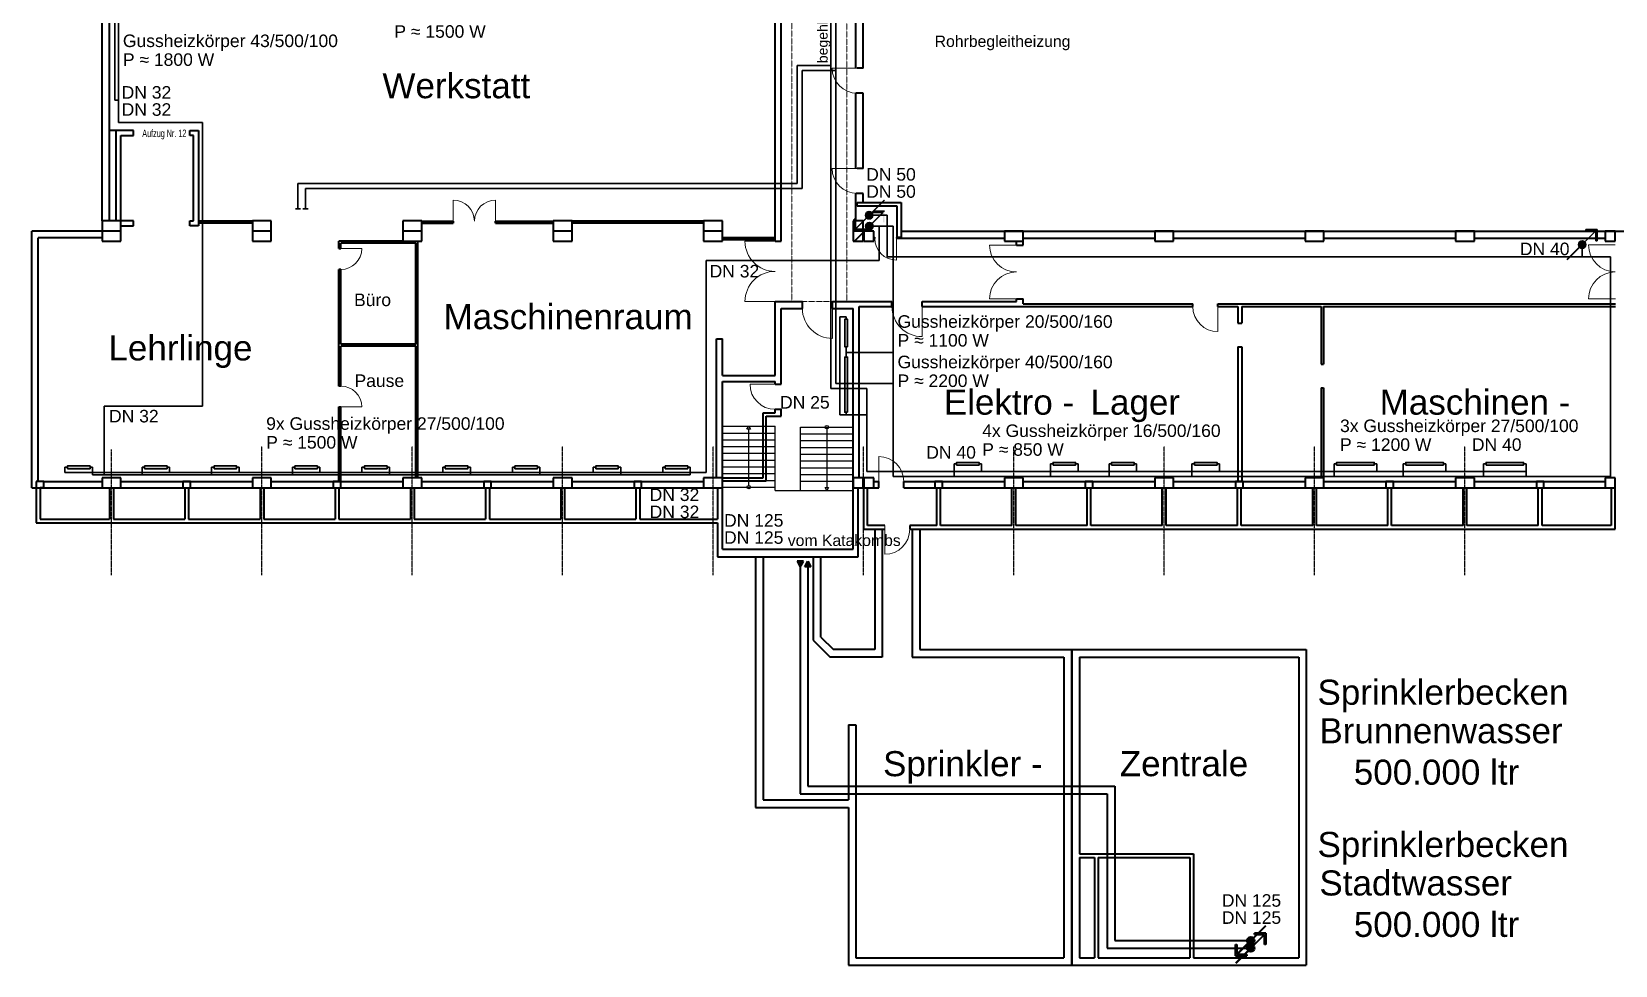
# Model space of a CAD drawing. Header units: millimetres. Extents: x 10546 to 220412, y -33380 to 110888.
# Drawn here: x 17707 to 80892, y 477 to 37732 of the extents above; entities that cross this region are included whole.
import ezdxf

# ---------------------------------------------------------------- set-up
doc = ezdxf.new("R2010")
doc.units = ezdxf.units.MM
doc.linetypes.add('ACAD_ISO03W100', pattern=[30, 12, -18])
doc.linetypes.add('ACAD_ISO10W100', pattern=[18, 12, -3, 0, -3])
for name, color, linetype, lineweight in [('A03_Türen', 253, 'Continuous', 20), ('A04_Treppen', 3, 'Continuous', 25), ('A07_Achslinien', 253, 'ACAD_ISO10W100', 25), ('A0_Grundriß', 7, 'Continuous', 40), ('A0_Grundriß_Versorgungskanal', 253, 'Continuous', 20), ('Heiz Wasser +35 Prozess R', 30, 'Continuous', 40), ('Heiz Wasser +50 -Heizkörper Rücklauff', 241, 'Continuous', 30), ('Heiz Wasser +60 -Heizkörper Vorlauf', 6, 'Continuous', 30), ('Heiz Wasser +70 Prozess R', 242, 'Continuous', 40), ('Heiz Wasser +90 Prozess V', 41, 'Continuous', 40)]:
    doc.layers.add(name, color=color, linetype=linetype, lineweight=lineweight)
doc.layers.add('A06_Text', color=7, linetype='Continuous')
doc.layers.add('A06_Text  -Belegung', color=253, linetype='Continuous')
doc.styles.get("Standard").update_dxf_attribs({"font": 'arial.ttf'})

msp = doc.modelspace()

# ---------------------------------------------------------------- hatches: boundary and pattern name
at = {"layer": 'Heiz Wasser +50 -Heizkörper Rücklauff'}
h = msp.add_hatch(color=256, dxfattribs=at)
h.dxf.hatch_style = 1
h.paths.add_polyline_path([(51222, 30518, -0.023583), (51232, 30508), (51727, 31003), (51717, 31013)])
h.paths.add_polyline_path([(50570, 29856), (50570, 30256), (50520, 30256), (50520, 29806), (50970, 29806), (50970, 29856)])
h.paths.add_polyline_path([(50580, 29856), (51020, 30296, -0.023583), (51010, 30306), (50570, 29866), (50570, 29856)])
h = msp.add_hatch(color=256, dxfattribs=at)
h.dxf.hatch_style = 1
h.paths.add_polyline_path([(50971, 30407, 0.198912), (51015, 30301), (51227, 30513, 0.668179)])
h.paths.add_polyline_path([(51015, 30301, 0.668179), (51271, 30407, 0.198912), (51227, 30513)])
at = {"layer": 'Heiz Wasser +60 -Heizkörper Vorlauf'}
h = msp.add_hatch(color=256, dxfattribs=at)
h.dxf.hatch_style = 1
h.paths.add_polyline_path([(51028, 29860, -0.023583), (51018, 29870), (50523, 29375), (50533, 29365)])
h.paths.add_polyline_path([(51680, 30522), (51680, 30122), (51730, 30122), (51730, 30572), (51280, 30572), (51280, 30522)])
h.paths.add_polyline_path([(51670, 30522), (51230, 30082, -0.023583), (51240, 30072), (51680, 30512), (51680, 30522)])
h = msp.add_hatch(color=256, dxfattribs=at)
h.dxf.hatch_style = 1
h.paths.add_polyline_path([(51279, 29971, 0.198912), (51235, 30078), (51023, 29865, 0.668179)])
h.paths.add_polyline_path([(51235, 30078, 0.668179), (50979, 29971, 0.198912), (51023, 29865)])
h = msp.add_hatch(color=256, dxfattribs=at)
h.dxf.hatch_style = 1
h.paths.add_polyline_path([(79468, 29126, -0.023583), (79458, 29136), (78963, 28641), (78973, 28631)])
h.paths.add_polyline_path([(80120, 29788), (80120, 29388), (80170, 29388), (80170, 29838), (79720, 29838), (79720, 29788)])
h.paths.add_polyline_path([(80110, 29788), (79670, 29348, -0.023583), (79680, 29338), (80120, 29778), (80120, 29788)])
h = msp.add_hatch(color=256, dxfattribs=at)
h.dxf.hatch_style = 1
h.paths.add_polyline_path([(79719, 29237, 0.198912), (79675, 29343), (79463, 29131, 0.668179)])
h.paths.add_polyline_path([(79675, 29343, 0.668179), (79419, 29237, 0.198912), (79463, 29131)])
h = msp.add_hatch(color=256, dxfattribs=at)
h.dxf.hatch_style = 1
h.paths.add_polyline_path([(50258, 26256), (50148, 26256), (50148, 25156), (50258, 25156)])
h = msp.add_hatch(color=256, dxfattribs=at)
h.dxf.hatch_style = 1
h.paths.add_polyline_path([(50258, 24744), (50148, 24744), (50148, 22544), (50258, 22544)])
h = msp.add_hatch(color=256, dxfattribs=at)
h.dxf.hatch_style = 1
h.paths.add_polyline_path([(20035, 20293), (20035, 20403), (19135, 20403), (19135, 20293)])
h = msp.add_hatch(color=256, dxfattribs=at)
h.dxf.hatch_style = 1
h.paths.add_polyline_path([(23110, 20293), (23110, 20403), (22210, 20403), (22210, 20293)])
h = msp.add_hatch(color=256, dxfattribs=at)
h.dxf.hatch_style = 1
h.paths.add_polyline_path([(25885, 20293), (25885, 20403), (24985, 20403), (24985, 20293)])
h = msp.add_hatch(color=256, dxfattribs=at)
h.dxf.hatch_style = 1
h.paths.add_polyline_path([(29110, 20293), (29110, 20403), (28210, 20403), (28210, 20293)])
h = msp.add_hatch(color=256, dxfattribs=at)
h.dxf.hatch_style = 1
h.paths.add_polyline_path([(31885, 20293), (31885, 20403), (30985, 20403), (30985, 20293)])
h = msp.add_hatch(color=256, dxfattribs=at)
h.dxf.hatch_style = 1
h.paths.add_polyline_path([(35110, 20293), (35110, 20403), (34210, 20403), (34210, 20293)])
h = msp.add_hatch(color=256, dxfattribs=at)
h.dxf.hatch_style = 1
h.paths.add_polyline_path([(37885, 20293), (37885, 20403), (36985, 20403), (36985, 20293)])
h = msp.add_hatch(color=256, dxfattribs=at)
h.dxf.hatch_style = 1
h.paths.add_polyline_path([(41110, 20293), (41110, 20403), (40210, 20403), (40210, 20293)])
h = msp.add_hatch(color=256, dxfattribs=at)
h.dxf.hatch_style = 1
h.paths.add_polyline_path([(43885, 20293), (43885, 20403), (42985, 20403), (42985, 20293)])
h = msp.add_hatch(color=256, dxfattribs=at)
h.dxf.hatch_style = 1
h.paths.add_polyline_path([(55509, 20435), (55509, 20545), (54609, 20545), (54609, 20435)])
h = msp.add_hatch(color=256, dxfattribs=at)
h.dxf.hatch_style = 1
h.paths.add_polyline_path([(59359, 20435), (59359, 20545), (58459, 20545), (58459, 20435)])
h = msp.add_hatch(color=256, dxfattribs=at)
h.dxf.hatch_style = 1
h.paths.add_polyline_path([(61691, 20435), (61691, 20545), (60791, 20545), (60791, 20435)])
h = msp.add_hatch(color=256, dxfattribs=at)
h.dxf.hatch_style = 1
h.paths.add_polyline_path([(65000, 20435), (65000, 20545), (64100, 20545), (64100, 20435)])
h = msp.add_hatch(color=256, dxfattribs=at)
h.dxf.hatch_style = 1
h.paths.add_polyline_path([(71272, 20435), (71272, 20545), (69772, 20545), (69772, 20435)])
h = msp.add_hatch(color=256, dxfattribs=at)
h.dxf.hatch_style = 1
h.paths.add_polyline_path([(74033, 20435), (74033, 20545), (72533, 20545), (72533, 20435)])
h = msp.add_hatch(color=256, dxfattribs=at)
h.dxf.hatch_style = 1
h.paths.add_polyline_path([(77233, 20435), (77233, 20545), (75733, 20545), (75733, 20435)])
at = {"layer": 'Heiz Wasser +70 Prozess R'}
h = msp.add_hatch(color=256, dxfattribs=at)
h.dxf.hatch_style = 1
h.paths.add_polyline_path([(48548, 16380), (48799, 16380), (48674, 16597)])
h = msp.add_hatch(color=256, dxfattribs=at)
h.dxf.hatch_style = 1
h.paths.add_polyline_path([(66446, 1571, -0.023583), (66456, 1561), (66951, 2056), (66941, 2066)])
h.paths.add_polyline_path([(65794, 909), (65794, 1309), (65744, 1309), (65744, 859), (66194, 859), (66194, 909)])
h.paths.add_polyline_path([(65804, 909), (66244, 1349, -0.023583), (66234, 1359), (65794, 919), (65794, 909)])
h = msp.add_hatch(color=256, dxfattribs=at)
h.dxf.hatch_style = 1
h.paths.add_polyline_path([(66195, 1460, 0.198912), (66239, 1354), (66451, 1566, 0.668179)])
h.paths.add_polyline_path([(66239, 1354, 0.668179), (66495, 1460, 0.198912), (66451, 1566)])
at = {"layer": 'Heiz Wasser +90 Prozess V'}
h = msp.add_hatch(color=256, dxfattribs=at)
h.dxf.hatch_style = 1
h.paths.add_polyline_path([(48374, 16380), (48499, 16597), (48248, 16597)])
h = msp.add_hatch(color=256, dxfattribs=at)
h.dxf.hatch_style = 1
h.paths.add_polyline_path([(66246, 1051, -0.023583), (66236, 1061), (65741, 566), (65751, 556)])
h.paths.add_polyline_path([(66898, 1713), (66898, 1313), (66948, 1313), (66948, 1763), (66498, 1763), (66498, 1713)])
h.paths.add_polyline_path([(66888, 1713), (66448, 1273, -0.023583), (66458, 1263), (66898, 1703), (66898, 1713)])
h = msp.add_hatch(color=256, dxfattribs=at)
h.dxf.hatch_style = 1
h.paths.add_polyline_path([(66497, 1162, 0.198912), (66454, 1268), (66241, 1056, 0.668179)])
h.paths.add_polyline_path([(66454, 1268, 0.668179), (66197, 1162, 0.198912), (66241, 1056)])

# ---------------------------------------------------------------- linework, layer by layer
at = {"layer": 'A03_Türen'}
for p, q in [((50642, 36277), (49642, 36277)), ((50642, 32277), (49642, 32277)), ((34527, 31012), (34527, 30087)), ((36217, 31012), (36217, 30087)), ((30877, 29077), (29962, 29077)), ((47367, 29367), (46167, 29367)), ((52212, 29487), (52212, 28617)), ((57267, 29217), (55922, 29217)), ((80892, 29227), (79822, 29227)), ((47367, 26967), (46167, 26967)), ((49657, 26692), (49657, 25492)), ((53232, 26762), (53232, 25562)), ((56997, 27067), (55922, 27067)), ((65034, 26762), (65034, 25762)), ((80902, 27067), (79822, 27067)), ((47367, 23662), (46367, 23662)), ((30877, 22757), (29962, 22757)), ((51502, 19527), (51502, 20777)), ((51742, 18027), (51742, 16877))]:
    msp.add_line(p, q, dxfattribs=at)
for centre, radius, start, end in [((50642, 36277), 1000, 180, 270), ((50642, 32277), 1000, 180, 270), ((34527, 30167), 845, 0, 90), ((36217, 30167), 845, 90, 179.99998), ((30042, 29077), 835, 270, 0), ((47367, 29367), 1200, 180, 270), ((52212, 29487), 870, 180, 270), ((56997, 29217), 1075, 180, 270), ((80902, 29227), 1080, 180, 269.46948), ((47367, 26967), 1200, 90, 180), ((56997, 27067), 1075, 90, 180), ((80902, 27067), 1080, 90.53052, 180), ((49657, 26692), 1200, 180, 270), ((53232, 26762), 1200, 180, 270), ((65034, 26762), 1000, 180, 270), ((30042, 22757), 835, 0, 90), ((47367, 23662), 1000, 180, 270), ((51502, 19777), 1000, 0, 90), ((51742, 17877), 1000, 270, 0)]:
    msp.add_arc(centre, radius, start, end, dxfattribs=at)
at = {"layer": 'A04_Treppen', "color": 252, "true_color": 0x939598}
for p, q in [((45267, 21987), (47367, 21987)), ((45267, 21717), (47367, 21717)), ((46247, 21865), (46317, 21987)), ((46387, 21865), (46247, 21865)), ((46317, 21987), (46387, 21865)), ((46317, 19627), (46317, 21865)), ((47367, 19427), (47367, 21987)), ((48382, 19427), (48382, 21952)), ((48382, 21952), (50482, 21952)), ((48382, 21682), (50482, 21682)), ((49432, 21882), (49432, 19548)), ((45267, 21447), (47367, 21447)), ((45267, 21177), (47367, 21177)), ((45267, 20907), (47367, 20907)), ((48382, 21412), (50482, 21412)), ((48382, 21142), (50482, 21142)), ((48382, 20872), (50482, 20872)), ((45267, 20637), (47367, 20637)), ((45267, 20367), (47367, 20367)), ((48382, 20602), (50482, 20602)), ((48382, 20332), (50482, 20332)), ((45267, 20097), (47367, 20097)), ((45267, 19827), (47367, 19827)), ((48382, 20062), (50482, 20062)), ((48382, 19792), (50482, 19792)), ((45267, 19557), (47367, 19557)), ((47367, 19427), (50482, 19427)), ((49362, 19548), (49502, 19548)), ((49432, 19427), (49362, 19548)), ((49502, 19548), (49432, 19427))]:
    msp.add_line(p, q, dxfattribs=at)
for centre in [(49432, 21952), (46317, 19557)]:
    msp.add_circle(centre, 70, dxfattribs=at)
at = {"layer": 'A07_Achslinien'}
for p, q in [((20892, 16050), (20892, 21065)), ((26892, 16050), (26892, 21193)), ((32892, 16050), (32892, 21193)), ((38892, 16050), (38892, 21193)), ((44892, 16050), (44892, 21193)), ((50892, 16050), (50892, 21193)), ((56892, 16050), (56892, 21193)), ((62892, 16050), (62892, 21193)), ((68892, 16050), (68892, 21193)), ((74892, 16050), (74892, 21193))]:
    msp.add_line(p, q, dxfattribs=at)
at = {"layer": 'A0_Grundriß'}
for p, q in [((20517, 30187), (20517, 64117)), ((47367, 29367), (47367, 39977)), ((47607, 29367), (47607, 39977)), ((20817, 30187), (20817, 39577)), ((50592, 36277), (50592, 39577)), ((50882, 36277), (50882, 38277)), ((50882, 36277), (50642, 36277)), ((50882, 35277), (50592, 35277)), ((50592, 32277), (50592, 35277)), ((50882, 32277), (50882, 35277)), ((21767, 33787), (20817, 33787)), ((21067, 33787), (21067, 30187)), ((21267, 30187), (21267, 33587)), ((21267, 33587), (21767, 33587)), ((21767, 33587), (21767, 33787)), ((24017, 33587), (24017, 33787)), ((24017, 33787), (24367, 33787)), ((24167, 33587), (24017, 33587)), ((24167, 30187), (24167, 33587)), ((24367, 33787), (24367, 29987)), ((50882, 32277), (50642, 32277)), ((50882, 31277), (50592, 31277)), ((50592, 30187), (50592, 31277)), ((50882, 30917), (50882, 31277)), ((50642, 30767), (50642, 30917)), ((50642, 30917), (52392, 30917)), ((52242, 30767), (50642, 30767)), ((52242, 29517), (52242, 30767)), ((52392, 30917), (52392, 29517)), ((20517, 29767), (17707, 29767)), ((17707, 19527), (17707, 29767)), ((21267, 30187), (20517, 30187)), ((20517, 30187), (20517, 29787)), ((20517, 29787), (21267, 29787)), ((21267, 29767), (20517, 29767)), ((20517, 29767), (20517, 29367)), ((21767, 30187), (21267, 30187)), ((21267, 29787), (21267, 30187)), ((21267, 29987), (21767, 29987)), ((21267, 29367), (21267, 29767)), ((21767, 29987), (21767, 30187)), ((24017, 29987), (24017, 30187)), ((24017, 30187), (24167, 30187)), ((24367, 29987), (24017, 29987)), ((24367, 30187), (26517, 30187)), ((24367, 30107), (26517, 30107)), ((27267, 30187), (26517, 30187)), ((26517, 30187), (26517, 29787)), ((26517, 29787), (27267, 29787)), ((27267, 29767), (26517, 29767)), ((26517, 29767), (26517, 29367)), ((27267, 29787), (27267, 30187)), ((27267, 29367), (27267, 29767)), ((33267, 30187), (32517, 30187)), ((32517, 30187), (32517, 29787)), ((32517, 29787), (33267, 29787)), ((33267, 29767), (32517, 29767)), ((32517, 29767), (32517, 29367)), ((33267, 29787), (33267, 30187)), ((33267, 30167), (34527, 30167)), ((33267, 30087), (34527, 30087)), ((33267, 29367), (33267, 29767)), ((34527, 30167), (34527, 30087)), ((36217, 30167), (38517, 30167)), ((36217, 30087), (36217, 30167)), ((36217, 30087), (38517, 30087)), ((39267, 30187), (38517, 30187)), ((38517, 30187), (38517, 29787)), ((38517, 29787), (39267, 29787)), ((39267, 29767), (38517, 29767)), ((38517, 29767), (38517, 29367)), ((39267, 29787), (39267, 30187)), ((44517, 30167), (39267, 30167)), ((44517, 30087), (39267, 30087)), ((39267, 29367), (39267, 29767)), ((45267, 30187), (44517, 30187)), ((44517, 30187), (44517, 29787)), ((44517, 29787), (45267, 29787)), ((45267, 29767), (44517, 29767)), ((44517, 29767), (44517, 29367)), ((45267, 29787), (45267, 30187)), ((45267, 29367), (45267, 29767)), ((50882, 30187), (50482, 30187)), ((50482, 30187), (50482, 29787)), ((50482, 29787), (50882, 29787)), ((50882, 29767), (50482, 29767)), ((50482, 29767), (50482, 29367)), ((50882, 29787), (50882, 30187)), ((50882, 29367), (50882, 29767)), ((51302, 29767), (50902, 29767)), ((50902, 29767), (50902, 29367)), ((51302, 29367), (51302, 29767)), ((52392, 29767), (83192, 29767)), ((57267, 29767), (56517, 29767)), ((56517, 29767), (56517, 29367)), ((57267, 29367), (57267, 29767)), ((63267, 29767), (62517, 29767)), ((62517, 29767), (62517, 29367)), ((63267, 29367), (63267, 29767)), ((69267, 29767), (68517, 29767)), ((68517, 29767), (68517, 29367)), ((69267, 29367), (69267, 29767)), ((75267, 29767), (74517, 29767)), ((74517, 29767), (74517, 29367)), ((75267, 29367), (75267, 29767)), ((80882, 29767), (80482, 29767)), ((80482, 29767), (80482, 29367)), ((80882, 29367), (80882, 29767)), ((20517, 29507), (17967, 29507)), ((17967, 19777), (17967, 29507)), ((20517, 29367), (21267, 29367)), ((26517, 29367), (27267, 29367)), ((32517, 29367), (29962, 29367)), ((29962, 29077), (29962, 29367)), ((29962, 29077), (30042, 29077)), ((33037, 29287), (30042, 29287)), ((30042, 29077), (30042, 29287)), ((32517, 29367), (33267, 29367)), ((33037, 25267), (33037, 29287)), ((33117, 19927), (33117, 29367)), ((38517, 29367), (39267, 29367)), ((44517, 29367), (45267, 29367)), ((47367, 29502), (45267, 29502)), ((47367, 29422), (45267, 29422)), ((47367, 29367), (47607, 29367)), ((50482, 29367), (50882, 29367)), ((50902, 29367), (51302, 29367)), ((51302, 29517), (51342, 29517)), ((51302, 29487), (51342, 29487)), ((51342, 29517), (51342, 29487)), ((52242, 29517), (52212, 29517)), ((52212, 29517), (52212, 29487)), ((52242, 29487), (52212, 29487)), ((52392, 29517), (52242, 29517)), ((52242, 29517), (52242, 29487)), ((52242, 29487), (56517, 29487)), ((56517, 29367), (57267, 29367)), ((56997, 29217), (56997, 29367)), ((56997, 29217), (57267, 29217)), ((57267, 29487), (62517, 29487)), ((57267, 29217), (57267, 29367)), ((62517, 29367), (63267, 29367)), ((63267, 29487), (68517, 29487)), ((68517, 29367), (69267, 29367)), ((69267, 29487), (74517, 29487)), ((74517, 29367), (75267, 29367)), ((75267, 29487), (80482, 29487)), ((80482, 29367), (80882, 29367)), ((30042, 28242), (29962, 28242)), ((29962, 23592), (29962, 28242)), ((30042, 25267), (30042, 28242)), ((47367, 26967), (47607, 26967)), ((47367, 24017), (47367, 26967)), ((47607, 26967), (48457, 26967)), ((47607, 23662), (47607, 26692)), ((47607, 26692), (48457, 26692)), ((48457, 26692), (48457, 26967)), ((49657, 26692), (49657, 26967)), ((49657, 26967), (52032, 26967)), ((49657, 26692), (50482, 26692)), ((50482, 17077), (50482, 26692)), ((50722, 19927), (50722, 26762)), ((50722, 26762), (52032, 26762)), ((52032, 26762), (52032, 26967)), ((53232, 26762), (53232, 26967)), ((53232, 26967), (56997, 26967)), ((53232, 26762), (64034, 26762)), ((56997, 27067), (57267, 27067)), ((56997, 26967), (56997, 27067)), ((57267, 26872), (57267, 27067)), ((57267, 26872), (64034, 26872)), ((64034, 26762), (64034, 26872)), ((65034, 26762), (65034, 26872)), ((65034, 26872), (80902, 26872)), ((65034, 26762), (65824, 26762)), ((65824, 26762), (65824, 26097)), ((65984, 26762), (69154, 26762)), ((65984, 26762), (65984, 26097)), ((69154, 26762), (69154, 24462)), ((69254, 26762), (80902, 26762)), ((69254, 26762), (69254, 24462)), ((65824, 26097), (65984, 26097)), ((45027, 19927), (45027, 25477)), ((45027, 25477), (45267, 25477)), ((45267, 24017), (45267, 25477)), ((33037, 25267), (30042, 25267)), ((33037, 25187), (30042, 25187)), ((30042, 23592), (30042, 25187)), ((33037, 19927), (33037, 25187)), ((65824, 25157), (65984, 25157)), ((65824, 25157), (65824, 19777)), ((65984, 25157), (65984, 19777)), ((45267, 24017), (47367, 24017)), ((69154, 24462), (69254, 24462)), ((30042, 23592), (29962, 23592)), ((45267, 23777), (47367, 23777)), ((45267, 17077), (45267, 23777)), ((47367, 23662), (47367, 23777)), ((47367, 23662), (47607, 23662)), ((69154, 23522), (69254, 23522)), ((69154, 23522), (69154, 19927)), ((69254, 23522), (69254, 19927)), ((29962, 19777), (29962, 22757)), ((29962, 22757), (30042, 22757)), ((30042, 19777), (30042, 22757)), ((46887, 19927), (46887, 22522)), ((46887, 22522), (47367, 22522)), ((47007, 19812), (47007, 22392)), ((47007, 22392), (47607, 22392)), ((47367, 22662), (47607, 22662)), ((47367, 22522), (47367, 22662)), ((47607, 22392), (47607, 22662)), ((18192, 19777), (17892, 19777)), ((17892, 19777), (17892, 19527)), ((18192, 19777), (20517, 19777)), ((18192, 19527), (18192, 19777)), ((21267, 19927), (20517, 19927)), ((20517, 19927), (20517, 19527)), ((21267, 19527), (21267, 19927)), ((21267, 19777), (26517, 19777)), ((24042, 19777), (23742, 19777)), ((23742, 19777), (23742, 19527)), ((24042, 19527), (24042, 19777)), ((27267, 19927), (26517, 19927)), ((26517, 19927), (26517, 19527)), ((27267, 19527), (27267, 19927)), ((27267, 19777), (32517, 19777)), ((30042, 19777), (29742, 19777)), ((29742, 19777), (29742, 19527)), ((30042, 19527), (30042, 19777)), ((33267, 19927), (32517, 19927)), ((32517, 19927), (32517, 19527)), ((33267, 19927), (32517, 19927)), ((32517, 19927), (32517, 19527)), ((33267, 19527), (33267, 19927)), ((33267, 19527), (33267, 19927)), ((33267, 19777), (38517, 19777)), ((36042, 19777), (35742, 19777)), ((35742, 19777), (35742, 19527)), ((36042, 19527), (36042, 19777)), ((39267, 19927), (38517, 19927)), ((38517, 19927), (38517, 19527)), ((39267, 19527), (39267, 19927)), ((39267, 19777), (44517, 19777)), ((42042, 19777), (41742, 19777)), ((41742, 19777), (41742, 19527)), ((42042, 19527), (42042, 19777)), ((45267, 19927), (44517, 19927)), ((44517, 19927), (44517, 19527)), ((45267, 19927), (46887, 19927)), ((45267, 19527), (45267, 19927)), ((45267, 19812), (47007, 19812)), ((50882, 19927), (50482, 19927)), ((50482, 19927), (50482, 19527)), ((50882, 19527), (50882, 19927)), ((51302, 19927), (50902, 19927)), ((50902, 19927), (50902, 19527)), ((51302, 19527), (51302, 19927)), ((51302, 19777), (51502, 19777)), ((51502, 19527), (51502, 19777)), ((52502, 19777), (56517, 19777)), ((52502, 19527), (52502, 19777)), ((54042, 19777), (53742, 19777)), ((53742, 19777), (53742, 19527)), ((54042, 19527), (54042, 19777)), ((57267, 19927), (56517, 19927)), ((56517, 19927), (56517, 19527)), ((57267, 19527), (57267, 19927)), ((57267, 19777), (62517, 19777)), ((60042, 19777), (59742, 19777)), ((59742, 19777), (59742, 19527)), ((60042, 19527), (60042, 19777)), ((63267, 19927), (62517, 19927)), ((62517, 19927), (62517, 19527)), ((63267, 19527), (63267, 19927)), ((63267, 19777), (68517, 19777)), ((66042, 19777), (65742, 19777)), ((65742, 19777), (65742, 19527)), ((66042, 19527), (66042, 19777)), ((69267, 19927), (68517, 19927)), ((68517, 19927), (68517, 19527)), ((69267, 19527), (69267, 19927)), ((69267, 19777), (74517, 19777)), ((72042, 19777), (71742, 19777)), ((71742, 19777), (71742, 19527)), ((72042, 19527), (72042, 19777)), ((75267, 19927), (74517, 19927)), ((74517, 19927), (74517, 19527)), ((75267, 19527), (75267, 19927)), ((75267, 19777), (80482, 19777)), ((78042, 19777), (77742, 19777)), ((77742, 19777), (77742, 19527)), ((78042, 19527), (78042, 19777)), ((80882, 19927), (80482, 19927)), ((80482, 19927), (80482, 19527)), ((80882, 19527), (80882, 19927)), ((17707, 19527), (44517, 19527)), ((17892, 19527), (17892, 18127)), ((17892, 19527), (18192, 19527)), ((18042, 19527), (18042, 18277)), ((18192, 19527), (18042, 19527)), ((20517, 19527), (21267, 19527)), ((20817, 19527), (20817, 18277)), ((20967, 19527), (20967, 18277)), ((23742, 19527), (24042, 19527)), ((23817, 19527), (23817, 18277)), ((23967, 19527), (23967, 18277)), ((26517, 19527), (27267, 19527)), ((26817, 19527), (26817, 18277)), ((26967, 19527), (26967, 18277)), ((29742, 19527), (30042, 19527)), ((29817, 19527), (29817, 18277)), ((29967, 19527), (29967, 18277)), ((32517, 19527), (33267, 19527)), ((32517, 19527), (33267, 19527)), ((32817, 19527), (32817, 18277)), ((32967, 19527), (32967, 18277)), ((35742, 19527), (36042, 19527)), ((35817, 19527), (35817, 18277)), ((35967, 19527), (35967, 18277)), ((38517, 19527), (39267, 19527)), ((38817, 19527), (38817, 18277)), ((38967, 19527), (38967, 18277)), ((41742, 19527), (42042, 19527)), ((41817, 19527), (41817, 18277)), ((41967, 19527), (41967, 18277)), ((44517, 19527), (45267, 19527)), ((45067, 19527), (45067, 18277)), ((50482, 19527), (50882, 19527)), ((50682, 16777), (50682, 19527)), ((50902, 17877), (50902, 19527)), ((50902, 19527), (51302, 19527)), ((51052, 18027), (51052, 19527)), ((51302, 19527), (51502, 19527)), ((52502, 19527), (80482, 19527)), ((53742, 19527), (54042, 19527)), ((53817, 18027), (53817, 19527)), ((53967, 18027), (53967, 19527)), ((56517, 19527), (57267, 19527)), ((56817, 18027), (56817, 19527)), ((56967, 18027), (56967, 19527)), ((59742, 19527), (60042, 19527)), ((59817, 18027), (59817, 19527)), ((59967, 18027), (59967, 19527)), ((62517, 19527), (63267, 19527)), ((62817, 18027), (62817, 19527)), ((62967, 18027), (62967, 19527)), ((65742, 19527), (66042, 19527)), ((65817, 18027), (65817, 19527)), ((65967, 18027), (65967, 19527)), ((68517, 19527), (69267, 19527)), ((68817, 18027), (68817, 19527)), ((68967, 18027), (68967, 19527)), ((71742, 19527), (72042, 19527)), ((71817, 18027), (71817, 19527)), ((71967, 18027), (71967, 19527)), ((74517, 19527), (75267, 19527)), ((74817, 18027), (74817, 19527)), ((74967, 18027), (74967, 19527)), ((77742, 19527), (78042, 19527)), ((77817, 18027), (77817, 19527)), ((77967, 18027), (77967, 19527)), ((80482, 19527), (80882, 19527)), ((80732, 19527), (80732, 18027)), ((80882, 17877), (80882, 19527)), ((17892, 18127), (45067, 18127)), ((18042, 18277), (20817, 18277)), ((20967, 18277), (23817, 18277)), ((23967, 18277), (26817, 18277)), ((26967, 18277), (29817, 18277)), ((29967, 18277), (32817, 18277)), ((32967, 18277), (35817, 18277)), ((35967, 18277), (38817, 18277)), ((38967, 18277), (41817, 18277)), ((41967, 18277), (45067, 18277)), ((45067, 18127), (45067, 16777)), ((50902, 17877), (51742, 17877)), ((51742, 18027), (51052, 18027)), ((51342, 17877), (51342, 13077)), ((51642, 17877), (51642, 12777)), ((52742, 18027), (52742, 17877)), ((53817, 18027), (52742, 18027)), ((52742, 17877), (80882, 17877)), ((52842, 17877), (52842, 12777)), ((53142, 17877), (53142, 13077)), ((56817, 18027), (53967, 18027)), ((59817, 18027), (56967, 18027)), ((62817, 18027), (59967, 18027)), ((65817, 18027), (62967, 18027)), ((68817, 18027), (65967, 18027)), ((71817, 18027), (68967, 18027)), ((74817, 18027), (71967, 18027)), ((77817, 18027), (74967, 18027)), ((80732, 18027), (77967, 18027)), ((45267, 17077), (50482, 17077)), ((45067, 16777), (50682, 16777)), ((46592, 16777), (46592, 6777)), ((46892, 16777), (46892, 7077)), ((48892, 16777), (48892, 16430)), ((48892, 16777), (48892, 13451)), ((49192, 13577), (49192, 16777)), ((49192, 16430), (49192, 16761)), ((48892, 13451), (49566, 12777)), ((49192, 13577), (49692, 13077)), ((51642, 12777), (49566, 12777)), ((51342, 13077), (49692, 13077)), ((52842, 12777), (58892, 12777)), ((53142, 13077), (59192, 13077)), ((58892, 12777), (58892, 777)), ((59192, 13077), (59192, 477)), ((59212, 13077), (68562, 13077)), ((59212, 13077), (59212, 477)), ((59512, 12777), (59512, 4927)), ((59512, 12777), (68262, 12777)), ((68262, 12777), (68262, 777)), ((68562, 13077), (68562, 477)), ((50292, 10077), (50292, 7077)), ((50292, 10077), (50592, 10077)), ((50592, 10077), (50592, 777)), ((46892, 7077), (50292, 7077)), ((46592, 6777), (50292, 6777)), ((50292, 6777), (50292, 477)), ((59512, 4927), (64062, 4927)), ((59512, 4777), (59512, 777)), ((59512, 4777), (60112, 4777)), ((60112, 4777), (60112, 777)), ((60262, 4777), (63912, 4777)), ((60262, 4777), (60262, 777)), ((63912, 4777), (63912, 777)), ((64062, 4927), (64062, 777)), ((50592, 777), (58892, 777)), ((59512, 777), (60112, 777)), ((60262, 777), (63912, 777)), ((64062, 777), (68262, 777)), ((50292, 477), (59192, 477)), ((59212, 477), (68562, 477))]:
    msp.add_line(p, q, dxfattribs=at)
at = {"layer": 'A0_Grundriß_Versorgungskanal', "linetype": 'ACAD_ISO03W100', "ltscale": 0.3}
for p, q in [((48032, 26967), (48032, 79993)), ((50233, 64303), (50233, 26967)), ((50233, 26967), (48032, 26967))]:
    msp.add_line(p, q, dxfattribs=at)
at = {"layer": 'Heiz Wasser +50 -Heizkörper Rücklauff'}
for p, q in [((49591, 23494), (49591, 88769)), ((21022, 34999), (21022, 39172)), ((49591, 36376), (48248, 36376)), ((48248, 36376), (48248, 31673)), ((21172, 34999), (21022, 34999)), ((28332, 31673), (28332, 30656)), ((48248, 31673), (28332, 31673)), ((50570, 29866), (51717, 31013)), ((50580, 29856), (51727, 31003)), ((28232, 30656), (28432, 30656)), ((50520, 29806), (50520, 30256)), ((50520, 30256), (50570, 30256)), ((50520, 29806), (50970, 29806)), ((50570, 30256), (50570, 29856)), ((50970, 29856), (50570, 29856)), ((50970, 29856), (50970, 29806)), ((50203, 26356), (49953, 26356)), ((49953, 26356), (49953, 22444)), ((50203, 26256), (50203, 26356)), ((49591, 23494), (51022, 23494)), ((51022, 23494), (51022, 20178)), ((51022, 22444), (49953, 22444)), ((50203, 22544), (50203, 22444)), ((20035, 20348), (20135, 20348)), ((20135, 20348), (20135, 20046)), ((22210, 20348), (22110, 20348)), ((22110, 20348), (22110, 20046)), ((24985, 20348), (24885, 20348)), ((24885, 20348), (24885, 20046)), ((28210, 20348), (28110, 20348)), ((28110, 20348), (28110, 20046)), ((31885, 20348), (31985, 20348)), ((31985, 20348), (31985, 20046)), ((35110, 20348), (35210, 20348)), ((35210, 20348), (35210, 20046)), ((37885, 20348), (37985, 20348)), ((37985, 20348), (37985, 20046)), ((41110, 20348), (41210, 20348)), ((41210, 20348), (41210, 20046)), ((43885, 20348), (43985, 20348)), ((43985, 20348), (43985, 20046)), ((55509, 20490), (55609, 20490)), ((55609, 20490), (55609, 20178)), ((59359, 20490), (59459, 20490)), ((59459, 20490), (59459, 20178)), ((61691, 20490), (61791, 20490)), ((61791, 20490), (61791, 20178)), ((65000, 20490), (65100, 20490)), ((65100, 20490), (65100, 20178)), ((71272, 20490), (71372, 20490)), ((71372, 20490), (71372, 20178)), ((74033, 20490), (74133, 20490)), ((74133, 20490), (74133, 20178)), ((77233, 20490), (77333, 20490)), ((77333, 20490), (77333, 19977)), ((20135, 20046), (43985, 20046)), ((51022, 20178), (77333, 20178))]:
    msp.add_line(p, q, dxfattribs=at)
msp.add_circle((51121, 30407), 150, dxfattribs=at)
at = {"layer": 'Heiz Wasser +60 -Heizkörper Vorlauf'}
for p, q in [((49791, 23694), (49791, 88971)), ((21172, 34106), (21172, 38912)), ((49791, 36176), (48448, 36176)), ((48448, 36176), (48448, 31473)), ((24523, 34106), (21172, 34106)), ((24523, 22793), (24523, 34106)), ((48448, 31473), (28632, 31473)), ((28632, 31473), (28632, 30656)), ((28532, 30656), (28732, 30656)), ((51670, 30522), (50523, 29375)), ((51680, 30512), (50533, 29365)), ((51271, 30407), (51837, 30407)), ((51730, 30572), (51280, 30572)), ((51280, 30522), (51280, 30572)), ((51280, 30522), (51680, 30522)), ((51837, 28742), (51837, 30407)), ((51279, 29971), (52083, 29971)), ((51517, 28596), (51517, 29971)), ((52083, 19977), (52083, 29971)), ((80110, 29788), (78963, 28641)), ((80120, 29778), (78973, 28631)), ((80170, 29838), (79720, 29838)), ((79720, 29788), (79720, 29838)), ((79720, 29788), (80120, 29788)), ((80120, 29388), (80120, 29788)), ((80170, 29838), (80170, 29388)), ((79569, 29087), (79569, 28742)), ((80170, 29388), (80120, 29388)), ((44614, 20146), (44614, 28596)), ((44614, 28596), (51517, 28596)), ((80702, 28742), (51837, 28742)), ((80702, 19977), (80702, 28742)), ((50203, 25156), (50203, 24744)), ((50203, 24931), (52083, 24931)), ((49791, 23694), (52083, 23694)), ((20593, 20046), (20593, 22793)), ((20593, 22793), (24523, 22793)), ((19135, 20348), (19035, 20348)), ((19035, 20348), (19035, 20146)), ((23110, 20348), (23210, 20348)), ((23210, 20348), (23210, 20146)), ((25885, 20348), (25985, 20348)), ((25985, 20348), (25985, 20146)), ((29110, 20348), (29210, 20348)), ((29210, 20348), (29210, 20146)), ((30985, 20348), (30885, 20348)), ((30885, 20348), (30885, 20146)), ((34210, 20348), (34110, 20348)), ((34110, 20348), (34110, 20146)), ((36985, 20348), (36885, 20348)), ((36885, 20348), (36885, 20146)), ((40210, 20348), (40110, 20348)), ((40110, 20348), (40110, 20146)), ((42985, 20348), (42885, 20348)), ((42885, 20348), (42885, 20146)), ((54609, 20490), (54509, 20490)), ((54509, 20490), (54509, 19977)), ((58459, 20490), (58359, 20490)), ((58359, 20490), (58359, 19977)), ((60791, 20490), (60691, 20490)), ((60691, 20490), (60691, 19977)), ((64100, 20490), (64000, 20490)), ((64000, 20490), (64000, 19977)), ((69772, 20490), (69672, 20490)), ((69672, 20490), (69672, 19977)), ((72533, 20490), (72433, 20490)), ((72433, 20490), (72433, 19977)), ((75733, 20490), (75633, 20490)), ((75633, 20490), (75633, 19977)), ((19035, 20146), (44614, 20146)), ((80702, 19977), (52083, 19977))]:
    msp.add_line(p, q, dxfattribs=at)
for points in [[(50258, 25156), (50258, 26256), (50148, 26256), (50148, 25156)], [(50258, 22544), (50258, 24744), (50148, 24744), (50148, 22544)], [(19135, 20293), (20035, 20293), (20035, 20403), (19135, 20403)], [(22210, 20293), (23110, 20293), (23110, 20403), (22210, 20403)], [(24985, 20293), (25885, 20293), (25885, 20403), (24985, 20403)], [(28210, 20293), (29110, 20293), (29110, 20403), (28210, 20403)], [(30985, 20293), (31885, 20293), (31885, 20403), (30985, 20403)], [(34210, 20293), (35110, 20293), (35110, 20403), (34210, 20403)], [(36985, 20293), (37885, 20293), (37885, 20403), (36985, 20403)], [(40210, 20293), (41110, 20293), (41110, 20403), (40210, 20403)], [(42985, 20293), (43885, 20293), (43885, 20403), (42985, 20403)], [(54609, 20435), (55509, 20435), (55509, 20545), (54609, 20545)], [(58459, 20435), (59359, 20435), (59359, 20545), (58459, 20545)], [(60791, 20435), (61691, 20435), (61691, 20545), (60791, 20545)], [(64100, 20435), (65000, 20435), (65000, 20545), (64100, 20545)], [(69772, 20435), (71272, 20435), (71272, 20545), (69772, 20545)], [(72533, 20435), (74033, 20435), (74033, 20545), (72533, 20545)], [(75733, 20435), (77233, 20435), (77233, 20545), (75733, 20545)]]:
    msp.add_lwpolyline(points, close=True, dxfattribs=at)
for centre in [(51129, 29971), (79569, 29237)]:
    msp.add_circle(centre, 150, dxfattribs=at)
at = {"layer": 'Heiz Wasser +70 Prozess R'}
for p, q in [((48548, 16380), (48674, 16597)), ((48674, 16597), (48799, 16380)), ((48799, 16380), (48548, 16380)), ((48674, 16380), (48674, 7623)), ((48674, 7623), (60922, 7623)), ((60922, 7623), (60922, 1462)), ((65794, 919), (66941, 2066)), ((65804, 909), (66951, 2056)), ((60922, 1462), (66347, 1462)), ((65744, 859), (65744, 1309)), ((65744, 1309), (65794, 1309)), ((65794, 1309), (65794, 909)), ((65744, 859), (66194, 859)), ((66194, 909), (65794, 909)), ((66194, 909), (66194, 859))]:
    msp.add_line(p, q, dxfattribs=at)
msp.add_circle((66345, 1460), 150, dxfattribs=at)
at = {"layer": 'Heiz Wasser +90 Prozess V'}
for p, q in [((48499, 16597), (48248, 16597)), ((48248, 16597), (48374, 16380)), ((48374, 16380), (48499, 16597)), ((48374, 16380), (48374, 7323)), ((48374, 7323), (60622, 7323)), ((60622, 7323), (60622, 1162)), ((66888, 1713), (65741, 566)), ((66898, 1703), (65751, 556)), ((66948, 1763), (66498, 1763)), ((66498, 1713), (66498, 1763)), ((66498, 1713), (66898, 1713)), ((66898, 1313), (66898, 1713)), ((66948, 1313), (66898, 1313)), ((66948, 1763), (66948, 1313)), ((60622, 1162), (66347, 1162))]:
    msp.add_line(p, q, dxfattribs=at)
msp.add_circle((66347, 1162), 150, dxfattribs=at)

# ---------------------------------------------------------------- texts
at = {"layer": 'A06_Text', "lineweight": 25}
for s, height, p in [('Werkstatt', 1000, (31701, 35075)), ('Büro', 500, (30570, 26780)), ('Maschinenraum', 1000, (34141, 25860)), ('Lehrlinge', 1000, (20769, 24613)), ('Pause', 500, (30587, 23555)), ('Elektro - ', 1000, (54100, 22449)), ('Lager', 1000, (59953, 22449)), ('Maschinen -', 1000, (71490, 22449)), ('Sprinkler - ', 1000, (51677, 8023)), ('Zentrale', 1000, (61119, 8023))]:
    msp.add_text(s, height=height, dxfattribs=at).set_placement(p)
at = {"layer": 'A06_Text', "lineweight": 25, "width": 0.6}
msp.add_text('Aufzug Nr. 12', height=300, dxfattribs=at).set_placement((22119, 33525))
at = {"layer": 'A06_Text  -Belegung'}
for s, p in [('Sprinklerbecken', (69008, 10875)), ('Brunnenwasser', (69085, 9337)), ('500.000 ltr', (70457, 7684)), ('Sprinklerbecken', (69008, 4800)), ('Stadtwasser', (69085, 3263)), ('500.000 ltr', (70457, 1610))]:
    msp.add_text(s, height=1000, dxfattribs=at).set_placement(p)
at = {"layer": 'A0_Grundriß_Versorgungskanal'}
msp.add_text('begehbarer Versorgungsgang', height=400, rotation=90, dxfattribs=at).set_placement((49463, 36476))
at = {"layer": 'Heiz Wasser +35 Prozess R', "insert": (53735, 37574), "char_height": 450, "attachment_point": 1}
msp.add_mtext_dynamic_manual_height_columns('Rohrbegleitheizung', width=4649.09, gutter_width=1480, heights=[830], dxfattribs=at)
at = {"layer": 'Heiz Wasser +50 -Heizkörper Rücklauff'}
for s, p in [('DN 32', (21297, 35059)), ('DN 50', (51002, 31787)), ('DN 32', (42364, 19004))]:
    msp.add_text(s, height=500, dxfattribs=at).set_placement(p)
at = {"layer": 'Heiz Wasser +60 -Heizkörper Vorlauf'}
for s, p in [('DN 32', (21297, 34376)), ('DN 50', (51002, 31104)), ('DN 40', (77084, 28814)), ('DN 32', (42364, 18321))]:
    msp.add_text(s, height=500, dxfattribs=at).set_placement(p)
at = {"layer": 'Heiz Wasser +60 -Heizkörper Vorlauf', "char_height": 500, "attachment_point": 1}
for s, insert in [('P ≈ 1500 W', (32178, 37989)), ('Gussheizkörper 43/500/100', (21346, 37617)), ('P ≈ 1800 W', (21346, 36867)), ('DN 32', (44755, 28425)), ('Gussheizkörper 20/500/160', (52253, 26416)), ('P ≈ 1100 W', (52253, 25666)), ('Gussheizkörper 40/500/160', (52253, 24803)), ('P ≈ 2200 W', (52253, 24053)), ('DN 25', (47566, 23192)), ('DN 32', (20794, 22641)), ('9x Gussheizkörper 27/500/100', (27063, 22344)), ('3x Gussheizkörper 27/500/100', (69909, 22255)), ('P ≈ 1500 W', (27063, 21594)), ('4x Gussheizkörper 16/500/160', (55631, 22059)), ('P ≈ 1200 W', (69909, 21505)), ('DN 40', (75170, 21505)), ('DN 40', (53400, 21194)), ('P ≈ 850 W', (55631, 21309))]:
    msp.add_mtext_dynamic_manual_height_columns(s, width=10440.86, gutter_width=12.5, heights=[1203], dxfattribs=dict(at, insert=insert))
at = {"layer": 'Heiz Wasser +70 Prozess R'}
for p in [(45332, 17980), (65191, 2815)]:
    msp.add_text('DN 125', height=500, dxfattribs=at).set_placement(p)
at = {"layer": 'Heiz Wasser +90 Prozess V'}
for s, height, p in [('DN 125', 500, (45332, 17296)), ('vom Katakombs', 450, (47874, 17209)), ('DN 125', 500, (65191, 2132))]:
    msp.add_text(s, height=height, dxfattribs=at).set_placement(p)

doc.saveas('drawing.dxf')
